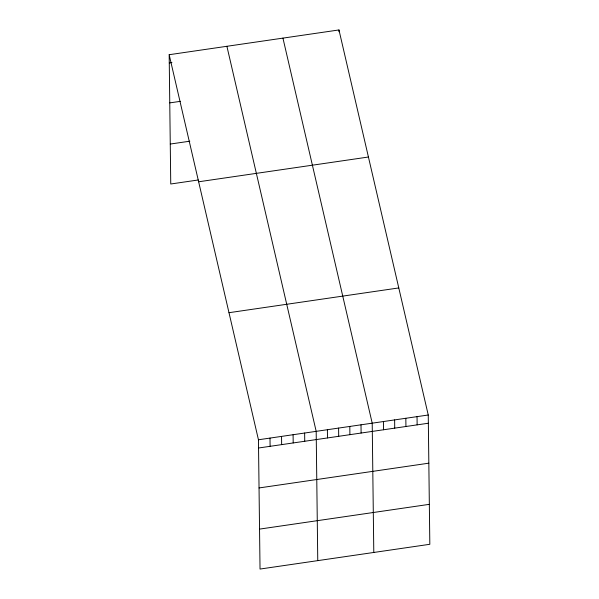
<?xml version="1.0" encoding="UTF-8"?>
<svg xmlns="http://www.w3.org/2000/svg" width="599" height="599" viewBox="0 0 599 599"><rect width="100%" height="100%" fill="white"/><g stroke="black" fill="none" stroke-linecap="round" stroke-linejoin="round"><path stroke-width="0.9" d="M169.173 54.711L338.967 29.95L428.248 415.002L429.827 544.289L260.033 569.05L258.454 439.771L169.173 54.711L170.752 183.998L198.284 179.977M169.277 62.94L171.943 62.551M169.764 102.886L180.419 101.336M170.266 144.045L189.808 141.199M198.636 181.782L368.43 157.02M228.99 312.7L398.784 287.939M258.454 439.771L428.248 415.002M258.558 448L428.345 423.231M259.045 487.945L428.832 463.177M259.547 529.104L429.333 504.336M282.938 38.119L372.211 423.179L373.791 552.458M226.901 46.295L316.182 431.347L317.762 560.627M417.039 416.642L417.136 424.871M405.83 418.274L405.935 426.503M394.629 419.906L394.726 428.135M383.42 421.546L383.517 429.768M361.01 424.811L361.107 433.04M349.801 426.451L349.906 434.672M338.967 29.95L338.989 31.777M338.6 428.083L338.697 436.312M327.391 429.715L327.488 437.944M304.636 433.032L304.741 441.261M293.091 434.717L293.196 442.946M281.545 436.401L281.65 444.63M269.999 438.086L270.104 446.315"/></g></svg>
